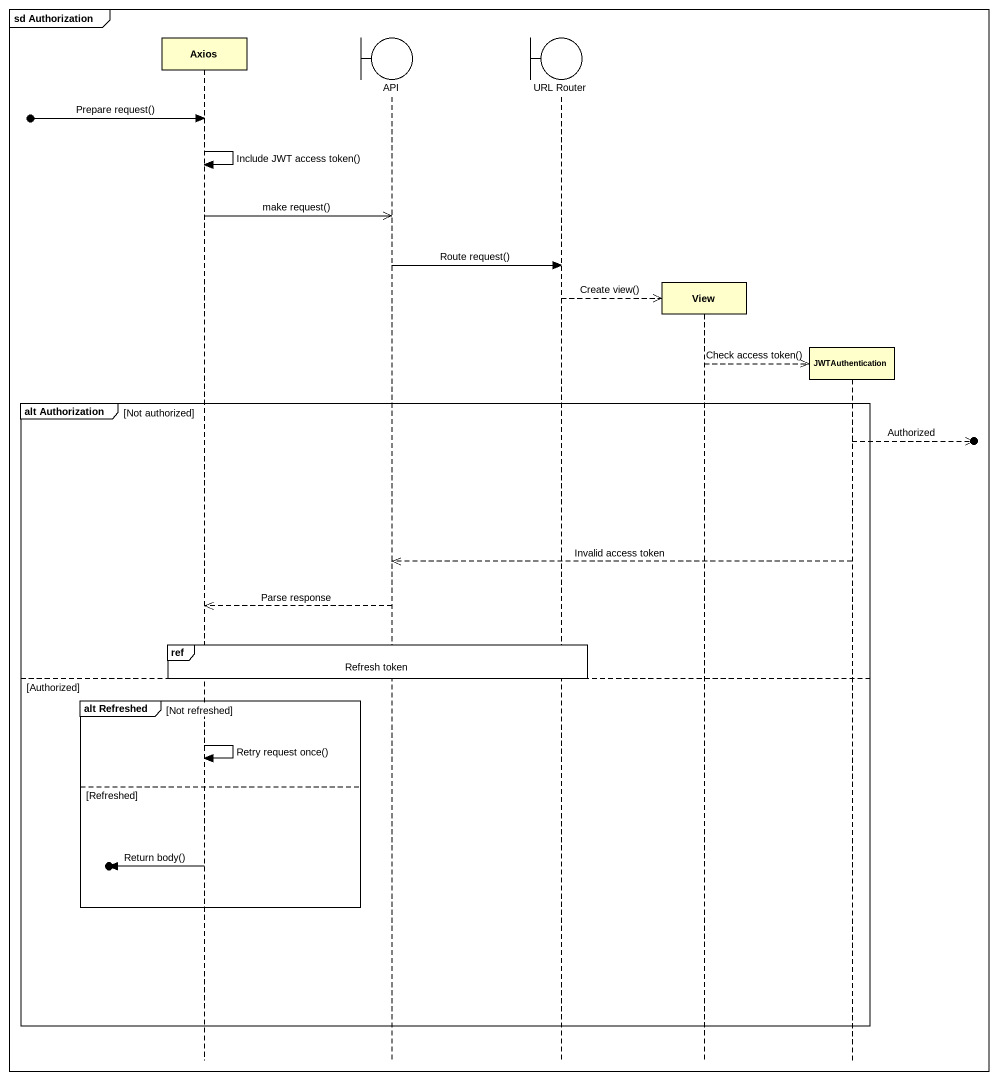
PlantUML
@startuml
mainframe sd Authorization
hide footbox
participant Axios
boundary API
boundary "URL Router" as URL_Router
participant View
participant JWTAuthentication

[o-> Axios : Prepare request()
Axios -> Axios : Include JWT access token()
Axios ->> API : make request()
API -> URL_Router : Route request()
URL_Router -->> View ** : Create view()
View -->> JWTAuthentication ** : Check access token()
group alt Authorization [Not authorized]
  JWTAuthentication -->>o] : Authorized
  JWTAuthentication -->> API : Invalid access token
  API -->> Axios : Parse response
  ref over Axios, API, URL_Router : Refresh token
else Authorized
  group alt Refreshed [Not refreshed]
    Axios -> Axios : Retry request once()
  else Refreshed
    [o<- Axios : Return body()
  end
end
@enduml
